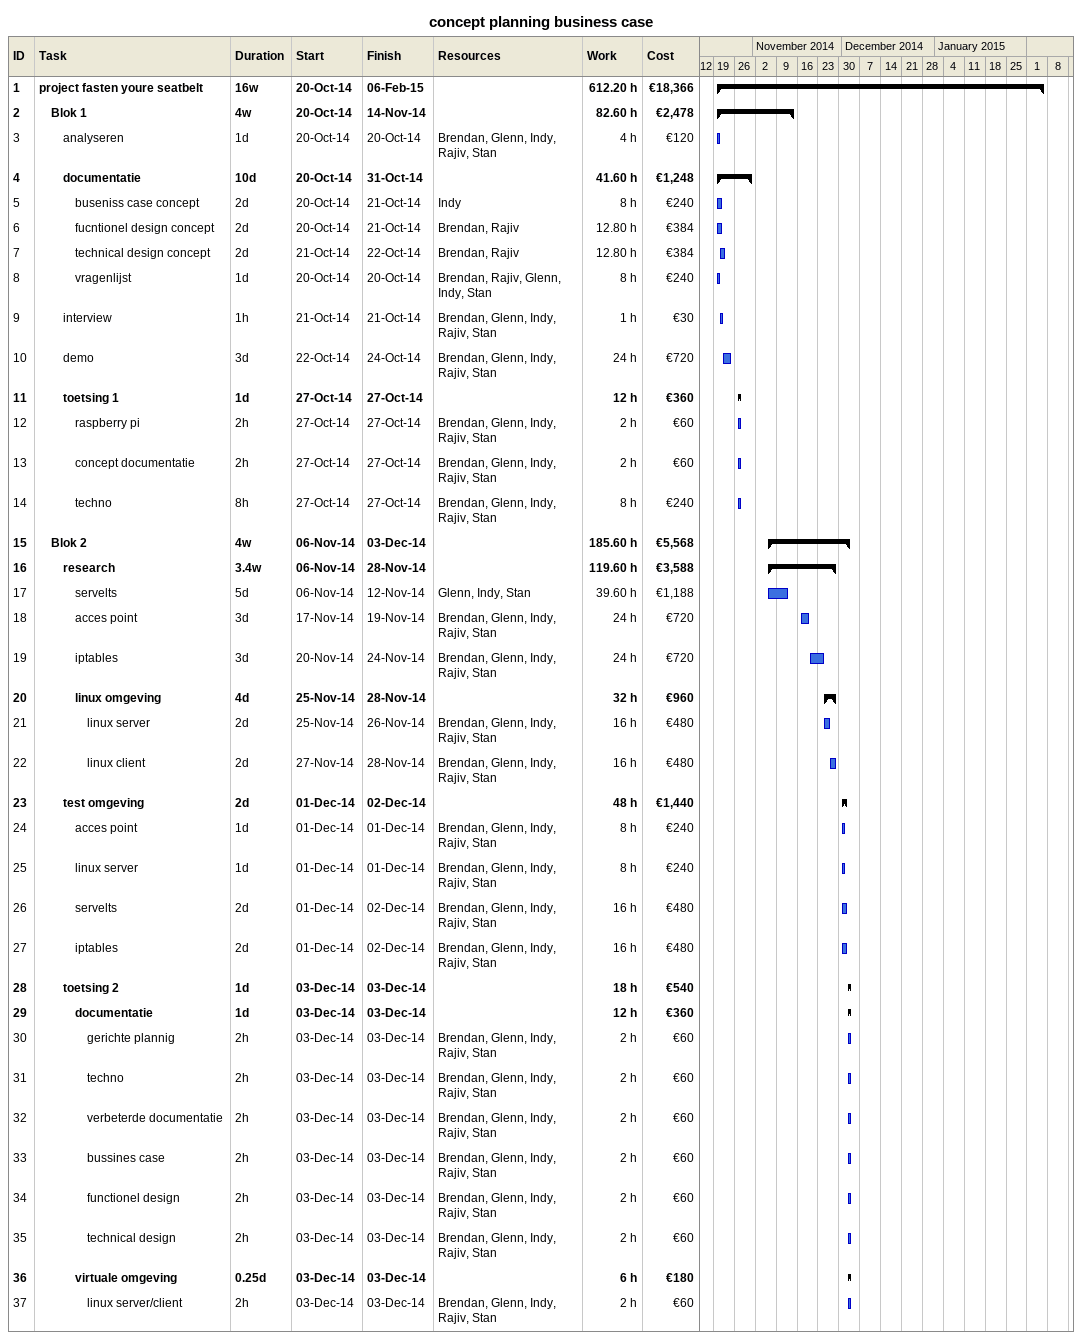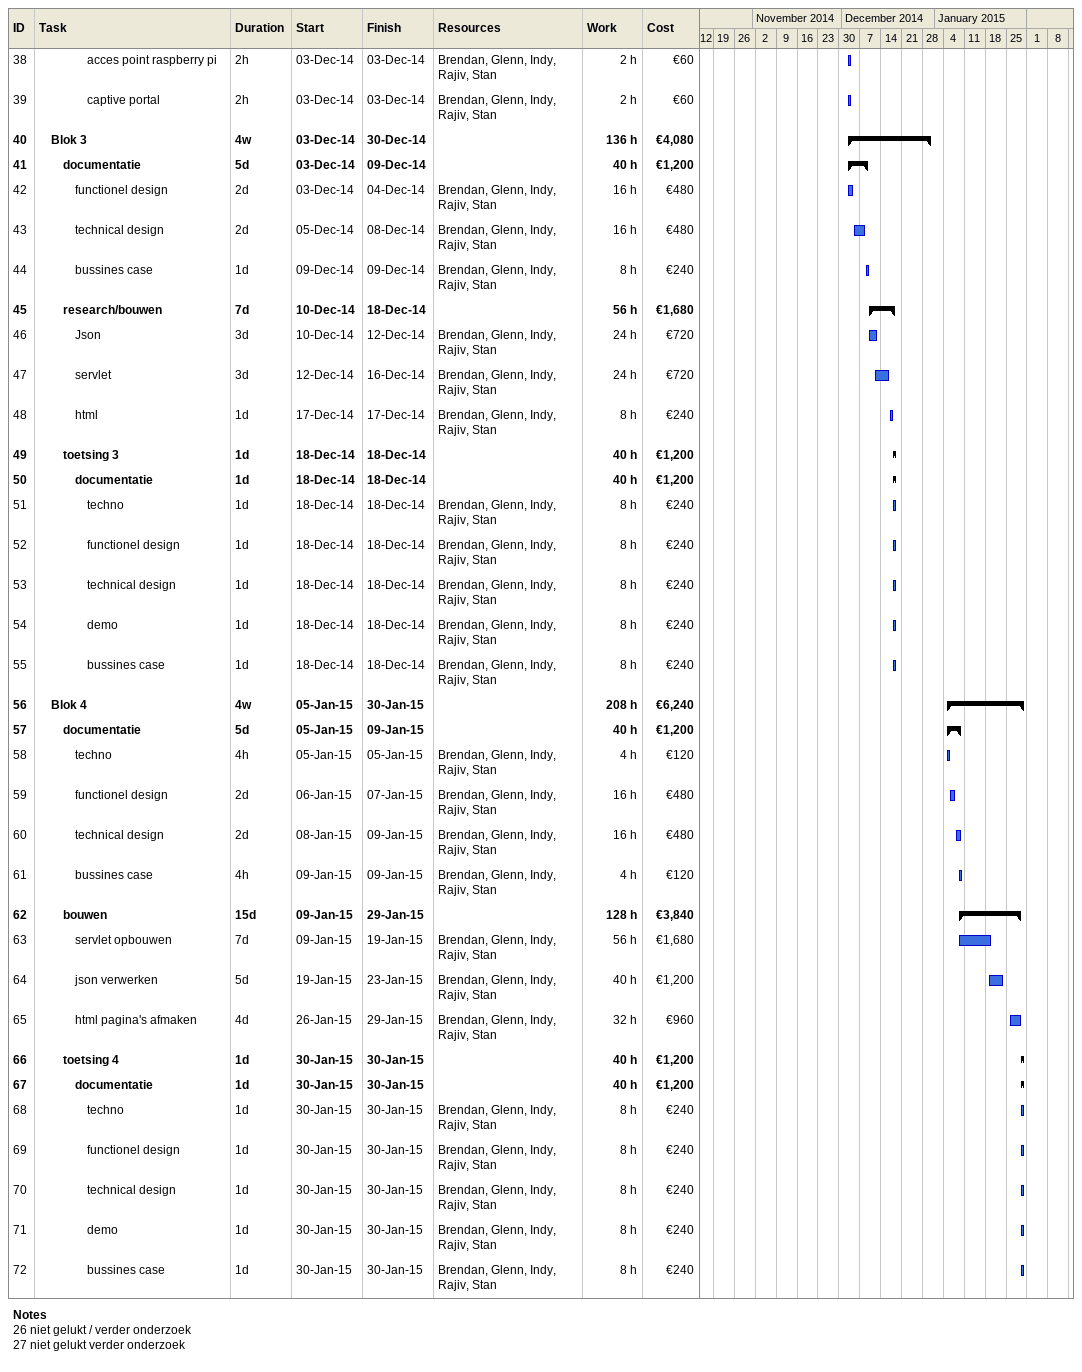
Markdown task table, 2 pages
concept planning business case

| ID | Level | Task | Duration | Start | Finish | Resources | Work (h) | Cost (€) |
|---|---|---|---|---|---|---|---|---|
| 1 | 1 | **project fasten youre seatbelt** | 16w | 2014-10-20 | 2015-02-06 |  | 612.20 | 18366 |
| 2 | 2 | **Blok 1** | 4w | 2014-10-20 | 2014-11-14 |  | 82.60 | 2478 |
| 3 | 3 | analyseren | 1d | 2014-10-20 | 2014-10-20 | Brendan, Glenn, Indy, Rajiv, Stan | 4 | 120 |
| 4 | 3 | **documentatie** | 10d | 2014-10-20 | 2014-10-31 |  | 41.60 | 1248 |
| 5 | 4 | buseniss case concept | 2d | 2014-10-20 | 2014-10-21 | Indy | 8 | 240 |
| 6 | 4 | fucntionel design concept | 2d | 2014-10-20 | 2014-10-21 | Brendan, Rajiv | 12.80 | 384 |
| 7 | 4 | technical design concept | 2d | 2014-10-21 | 2014-10-22 | Brendan, Rajiv | 12.80 | 384 |
| 8 | 4 | vragenlijst | 1d | 2014-10-20 | 2014-10-20 | Brendan, Rajiv, Glenn, Indy, Stan | 8 | 240 |
| 9 | 3 | interview | 1h | 2014-10-21 | 2014-10-21 | Brendan, Glenn, Indy, Rajiv, Stan | 1 | 30 |
| 10 | 3 | demo | 3d | 2014-10-22 | 2014-10-24 | Brendan, Glenn, Indy, Rajiv, Stan | 24 | 720 |
| 11 | 3 | **toetsing 1** | 1d | 2014-10-27 | 2014-10-27 |  | 12 | 360 |
| 12 | 4 | raspberry pi | 2h | 2014-10-27 | 2014-10-27 | Brendan, Glenn, Indy, Rajiv, Stan | 2 | 60 |
| 13 | 4 | concept documentatie | 2h | 2014-10-27 | 2014-10-27 | Brendan, Glenn, Indy, Rajiv, Stan | 2 | 60 |
| 14 | 4 | techno | 8h | 2014-10-27 | 2014-10-27 | Brendan, Glenn, Indy, Rajiv, Stan | 8 | 240 |
| 15 | 2 | **Blok 2** | 4w | 2014-11-06 | 2014-12-03 |  | 185.60 | 5568 |
| 16 | 3 | **research** | 3.4w | 2014-11-06 | 2014-11-28 |  | 119.60 | 3588 |
| 17 | 4 | servelts | 5d | 2014-11-06 | 2014-11-12 | Glenn, Indy, Stan | 39.60 | 1188 |
| 18 | 4 | acces point | 3d | 2014-11-17 | 2014-11-19 | Brendan, Glenn, Indy, Rajiv, Stan | 24 | 720 |
| 19 | 4 | iptables | 3d | 2014-11-20 | 2014-11-24 | Brendan, Glenn, Indy, Rajiv, Stan | 24 | 720 |
| 20 | 4 | **linux omgeving** | 4d | 2014-11-25 | 2014-11-28 |  | 32 | 960 |
| 21 | 5 | linux server | 2d | 2014-11-25 | 2014-11-26 | Brendan, Glenn, Indy, Rajiv, Stan | 16 | 480 |
| 22 | 5 | linux client | 2d | 2014-11-27 | 2014-11-28 | Brendan, Glenn, Indy, Rajiv, Stan | 16 | 480 |
| 23 | 3 | **test omgeving** | 2d | 2014-12-01 | 2014-12-02 |  | 48 | 1440 |
| 24 | 4 | acces point | 1d | 2014-12-01 | 2014-12-01 | Brendan, Glenn, Indy, Rajiv, Stan | 8 | 240 |
| 25 | 4 | linux server | 1d | 2014-12-01 | 2014-12-01 | Brendan, Glenn, Indy, Rajiv, Stan | 8 | 240 |
| 26 | 4 | servelts | 2d | 2014-12-01 | 2014-12-02 | Brendan, Glenn, Indy, Rajiv, Stan | 16 | 480 |
| 27 | 4 | iptables | 2d | 2014-12-01 | 2014-12-02 | Brendan, Glenn, Indy, Rajiv, Stan | 16 | 480 |
| 28 | 3 | **toetsing 2** | 1d | 2014-12-03 | 2014-12-03 |  | 18 | 540 |
| 29 | 4 | **documentatie** | 1d | 2014-12-03 | 2014-12-03 |  | 12 | 360 |
| 30 | 5 | gerichte plannig | 2h | 2014-12-03 | 2014-12-03 | Brendan, Glenn, Indy, Rajiv, Stan | 2 | 60 |
| 31 | 5 | techno | 2h | 2014-12-03 | 2014-12-03 | Brendan, Glenn, Indy, Rajiv, Stan | 2 | 60 |
| 32 | 5 | verbeterde documentatie | 2h | 2014-12-03 | 2014-12-03 | Brendan, Glenn, Indy, Rajiv, Stan | 2 | 60 |
| 33 | 5 | bussines case | 2h | 2014-12-03 | 2014-12-03 | Brendan, Glenn, Indy, Rajiv, Stan | 2 | 60 |
| 34 | 5 | functionel design | 2h | 2014-12-03 | 2014-12-03 | Brendan, Glenn, Indy, Rajiv, Stan | 2 | 60 |
| 35 | 5 | technical design | 2h | 2014-12-03 | 2014-12-03 | Brendan, Glenn, Indy, Rajiv, Stan | 2 | 60 |
| 36 | 4 | **virtuale omgeving** | 0.25d | 2014-12-03 | 2014-12-03 |  | 6 | 180 |
| 37 | 5 | linux server/client | 2h | 2014-12-03 | 2014-12-03 | Brendan, Glenn, Indy, Rajiv, Stan | 2 | 60 |
| 38 | 5 | acces point raspberry pi | 2h | 2014-12-03 | 2014-12-03 | Brendan, Glenn, Indy, Rajiv, Stan | 2 | 60 |
| 39 | 5 | captive portal | 2h | 2014-12-03 | 2014-12-03 | Brendan, Glenn, Indy, Rajiv, Stan | 2 | 60 |
| 40 | 2 | **Blok 3** | 4w | 2014-12-03 | 2014-12-30 |  | 136 | 4080 |
| 41 | 3 | **documentatie** | 5d | 2014-12-03 | 2014-12-09 |  | 40 | 1200 |
| 42 | 4 | functionel design | 2d | 2014-12-03 | 2014-12-04 | Brendan, Glenn, Indy, Rajiv, Stan | 16 | 480 |
| 43 | 4 | technical design | 2d | 2014-12-05 | 2014-12-08 | Brendan, Glenn, Indy, Rajiv, Stan | 16 | 480 |
| 44 | 4 | bussines case | 1d | 2014-12-09 | 2014-12-09 | Brendan, Glenn, Indy, Rajiv, Stan | 8 | 240 |
| 45 | 3 | **research/bouwen** | 7d | 2014-12-10 | 2014-12-18 |  | 56 | 1680 |
| 46 | 4 | Json | 3d | 2014-12-10 | 2014-12-12 | Brendan, Glenn, Indy, Rajiv, Stan | 24 | 720 |
| 47 | 4 | servlet | 3d | 2014-12-12 | 2014-12-16 | Brendan, Glenn, Indy, Rajiv, Stan | 24 | 720 |
| 48 | 4 | html | 1d | 2014-12-17 | 2014-12-17 | Brendan, Glenn, Indy, Rajiv, Stan | 8 | 240 |
| 49 | 3 | **toetsing 3** | 1d | 2014-12-18 | 2014-12-18 |  | 40 | 1200 |
| 50 | 4 | **documentatie** | 1d | 2014-12-18 | 2014-12-18 |  | 40 | 1200 |
| 51 | 5 | techno | 1d | 2014-12-18 | 2014-12-18 | Brendan, Glenn, Indy, Rajiv, Stan | 8 | 240 |
| 52 | 5 | functionel design | 1d | 2014-12-18 | 2014-12-18 | Brendan, Glenn, Indy, Rajiv, Stan | 8 | 240 |
| 53 | 5 | technical design | 1d | 2014-12-18 | 2014-12-18 | Brendan, Glenn, Indy, Rajiv, Stan | 8 | 240 |
| 54 | 5 | demo | 1d | 2014-12-18 | 2014-12-18 | Brendan, Glenn, Indy, Rajiv, Stan | 8 | 240 |
| 55 | 5 | bussines case | 1d | 2014-12-18 | 2014-12-18 | Brendan, Glenn, Indy, Rajiv, Stan | 8 | 240 |
| 56 | 2 | **Blok 4** | 4w | 2015-01-05 | 2015-01-30 |  | 208 | 6240 |
| 57 | 3 | **documentatie** | 5d | 2015-01-05 | 2015-01-09 |  | 40 | 1200 |
| 58 | 4 | techno | 4h | 2015-01-05 | 2015-01-05 | Brendan, Glenn, Indy, Rajiv, Stan | 4 | 120 |
| 59 | 4 | functionel design | 2d | 2015-01-06 | 2015-01-07 | Brendan, Glenn, Indy, Rajiv, Stan | 16 | 480 |
| 60 | 4 | technical design | 2d | 2015-01-08 | 2015-01-09 | Brendan, Glenn, Indy, Rajiv, Stan | 16 | 480 |
| 61 | 4 | bussines case | 4h | 2015-01-09 | 2015-01-09 | Brendan, Glenn, Indy, Rajiv, Stan | 4 | 120 |
| 62 | 3 | **bouwen** | 15d | 2015-01-09 | 2015-01-29 |  | 128 | 3840 |
| 63 | 4 | servlet opbouwen | 7d | 2015-01-09 | 2015-01-19 | Brendan, Glenn, Indy, Rajiv, Stan | 56 | 1680 |
| 64 | 4 | json verwerken | 5d | 2015-01-19 | 2015-01-23 | Brendan, Glenn, Indy, Rajiv, Stan | 40 | 1200 |
| 65 | 4 | html pagina's afmaken | 4d | 2015-01-26 | 2015-01-29 | Brendan, Glenn, Indy, Rajiv, Stan | 32 | 960 |
| 66 | 3 | **toetsing 4** | 1d | 2015-01-30 | 2015-01-30 |  | 40 | 1200 |
| 67 | 4 | **documentatie** | 1d | 2015-01-30 | 2015-01-30 |  | 40 | 1200 |
| 68 | 5 | techno | 1d | 2015-01-30 | 2015-01-30 | Brendan, Glenn, Indy, Rajiv, Stan | 8 | 240 |
| 69 | 5 | functionel design | 1d | 2015-01-30 | 2015-01-30 | Brendan, Glenn, Indy, Rajiv, Stan | 8 | 240 |
| 70 | 5 | technical design | 1d | 2015-01-30 | 2015-01-30 | Brendan, Glenn, Indy, Rajiv, Stan | 8 | 240 |
| 71 | 5 | demo | 1d | 2015-01-30 | 2015-01-30 | Brendan, Glenn, Indy, Rajiv, Stan | 8 | 240 |
| 72 | 5 | bussines case | 1d | 2015-01-30 | 2015-01-30 | Brendan, Glenn, Indy, Rajiv, Stan | 8 | 240 |

Notes
- 26: niet gelukt / verder onderzoek
- 27: niet gelukt verder onderzoek
